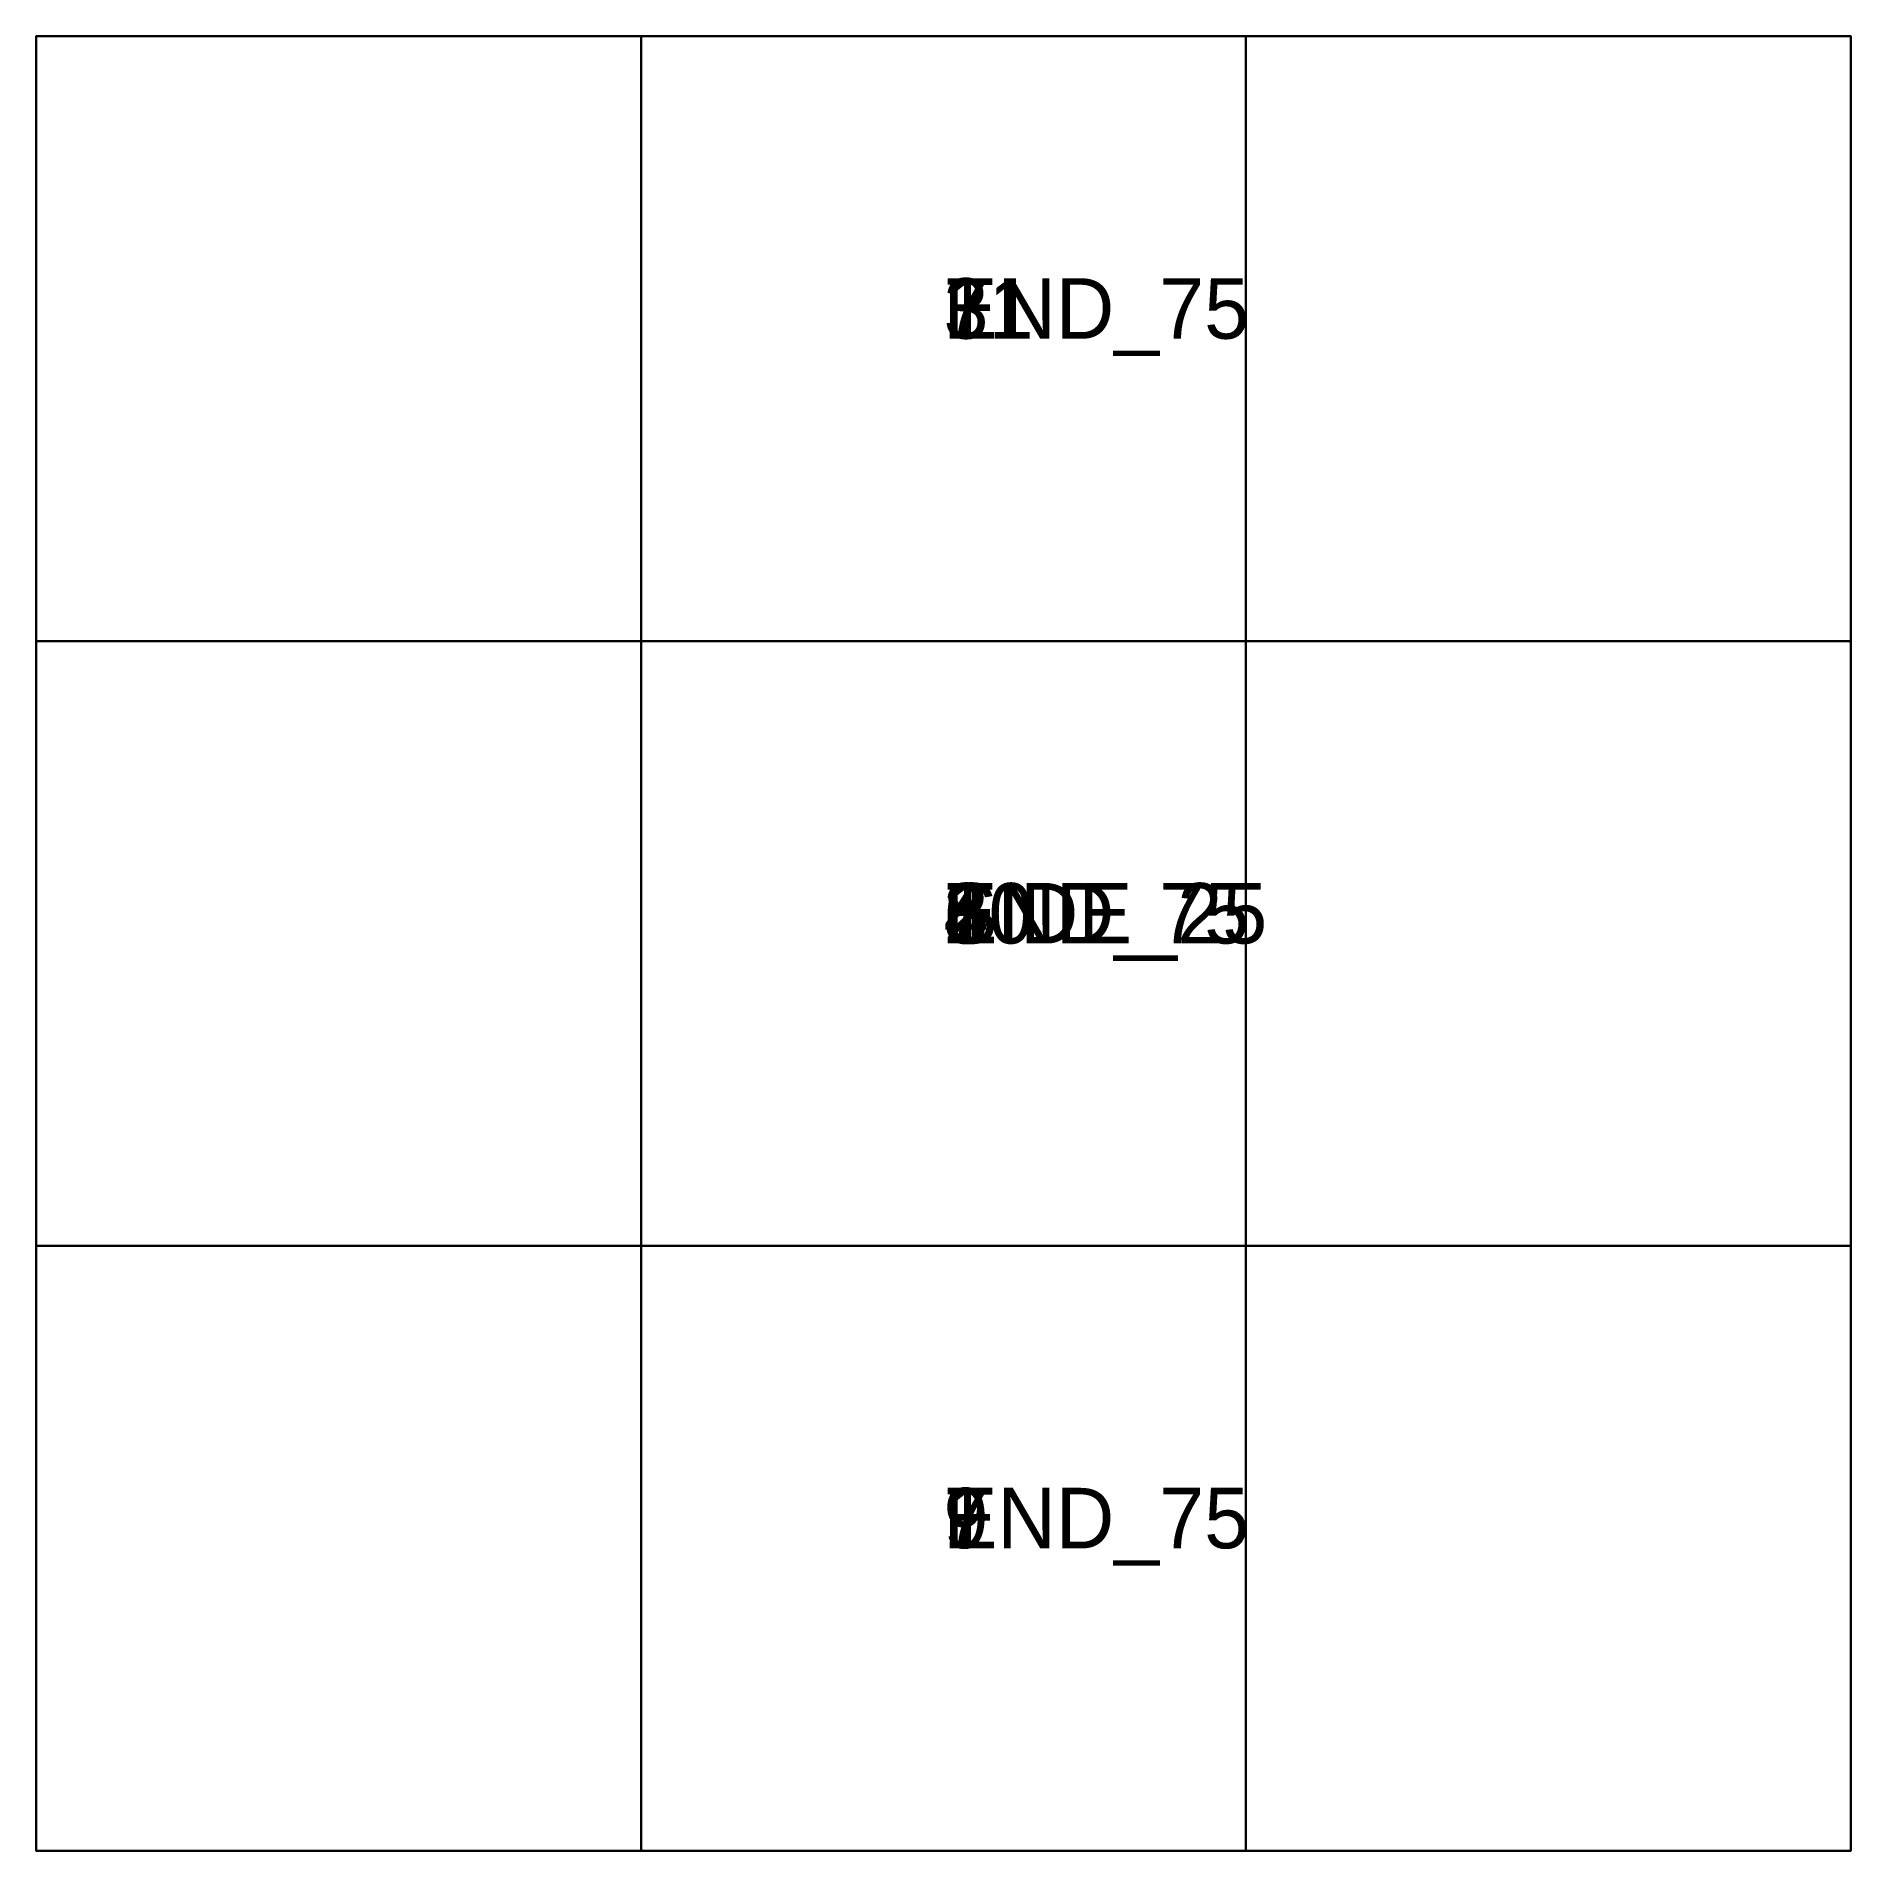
# Model space of a CAD drawing. Header units: millimetres. Extents: x -37.5 to 37.5, y -37.5 to 37.5.
import ezdxf

# ---------------------------------------------------------------- set-up
doc = ezdxf.new("R2010")
doc.units = ezdxf.units.MM
for name, color, linetype in [('STAGE_01', 7, 'Continuous'), ('STAGE_02', 7, 'Continuous'), ('STAGE_03', 7, 'Continuous'), ('STAGE_04', 7, 'Continuous'), ('STAGE_05', 7, 'Continuous'), ('STAGE_06', 7, 'Continuous'), ('STAGE_07', 7, 'Continuous')]:
    doc.layers.add(name, color=color, linetype=linetype)

# ---------------------------------------------------------------- blocks, each defined once
blk = doc.blocks.new('004_DESK_PEDESTAL_B001')
for points in [[(-37.5, -12.5, -7.5), (37.5, -12.5, -7.5), (37.5, 12.5, -7.5), (-37.5, 12.5, -7.5)], [(-37.5, -12.5, 7.5), (37.5, -12.5, 7.5), (37.5, 12.5, 7.5), (-37.5, 12.5, 7.5)], [(37.5, 12.5, -7.5), (-37.5, 12.5, -7.5), (-37.5, 12.5, 7.5), (37.5, 12.5, 7.5)], [(-37.5, 12.5, -7.5), (-37.5, -12.5, -7.5), (-37.5, -12.5, 7.5), (-37.5, 12.5, 7.5)], [(37.5, -12.5, -7.5), (37.5, 12.5, -7.5), (37.5, 12.5, 7.5), (37.5, -12.5, 7.5)], [(-37.5, -12.5, -7.5), (37.5, -12.5, -7.5), (37.5, -12.5, 7.5), (-37.5, -12.5, 7.5)]]:
    blk.add_3dface(points)
for tag, p in [('SEQ', (0, 0)), ('STAGE', (0, 0, 5)), ('GRASP', (0, 0, 10))]:
    blk.add_attdef(tag, p, '', height=2.5)
blk = doc.blocks.new('004_DESK_PEDESTAL_B002')
for points in [[(-37.5, -12.5, -7.5), (37.5, -12.5, -7.5), (37.5, 12.5, -7.5), (-37.5, 12.5, -7.5)], [(-37.5, -12.5, 7.5), (37.5, -12.5, 7.5), (37.5, 12.5, 7.5), (-37.5, 12.5, 7.5)], [(37.5, 12.5, -7.5), (-37.5, 12.5, -7.5), (-37.5, 12.5, 7.5), (37.5, 12.5, 7.5)], [(-37.5, 12.5, -7.5), (-37.5, -12.5, -7.5), (-37.5, -12.5, 7.5), (-37.5, 12.5, 7.5)], [(37.5, -12.5, -7.5), (37.5, 12.5, -7.5), (37.5, 12.5, 7.5), (37.5, -12.5, 7.5)], [(-37.5, -12.5, -7.5), (37.5, -12.5, -7.5), (37.5, -12.5, 7.5), (-37.5, -12.5, 7.5)]]:
    blk.add_3dface(points)
for tag, p in [('SEQ', (0, 0)), ('STAGE', (0, 0, 5)), ('GRASP', (0, 0, 10))]:
    blk.add_attdef(tag, p, '', height=2.5)
blk = doc.blocks.new('004_DESK_PEDESTAL_B003')
for points in [[(-37.5, -12.5, -7.5), (37.5, -12.5, -7.5), (37.5, 12.5, -7.5), (-37.5, 12.5, -7.5)], [(-37.5, -12.5, 7.5), (37.5, -12.5, 7.5), (37.5, 12.5, 7.5), (-37.5, 12.5, 7.5)], [(37.5, 12.5, -7.5), (-37.5, 12.5, -7.5), (-37.5, 12.5, 7.5), (37.5, 12.5, 7.5)], [(-37.5, 12.5, -7.5), (-37.5, -12.5, -7.5), (-37.5, -12.5, 7.5), (-37.5, 12.5, 7.5)], [(37.5, -12.5, -7.5), (37.5, 12.5, -7.5), (37.5, 12.5, 7.5), (37.5, -12.5, 7.5)], [(-37.5, -12.5, -7.5), (37.5, -12.5, -7.5), (37.5, -12.5, 7.5), (-37.5, -12.5, 7.5)]]:
    blk.add_3dface(points)
for tag, p in [('SEQ', (0, 0)), ('STAGE', (0, 0, 5)), ('GRASP', (0, 0, 10))]:
    blk.add_attdef(tag, p, '', height=2.5)
blk = doc.blocks.new('004_DESK_PEDESTAL_B004')
for points in [[(-37.5, -12.5, -7.5), (37.5, -12.5, -7.5), (37.5, 12.5, -7.5), (-37.5, 12.5, -7.5)], [(-37.5, -12.5, 7.5), (37.5, -12.5, 7.5), (37.5, 12.5, 7.5), (-37.5, 12.5, 7.5)], [(37.5, 12.5, -7.5), (-37.5, 12.5, -7.5), (-37.5, 12.5, 7.5), (37.5, 12.5, 7.5)], [(-37.5, 12.5, -7.5), (-37.5, -12.5, -7.5), (-37.5, -12.5, 7.5), (-37.5, 12.5, 7.5)], [(37.5, -12.5, -7.5), (37.5, 12.5, -7.5), (37.5, 12.5, 7.5), (37.5, -12.5, 7.5)], [(-37.5, -12.5, -7.5), (37.5, -12.5, -7.5), (37.5, -12.5, 7.5), (-37.5, -12.5, 7.5)]]:
    blk.add_3dface(points)
for tag, p in [('SEQ', (0, 0)), ('STAGE', (0, 0, 5)), ('GRASP', (0, 0, 10))]:
    blk.add_attdef(tag, p, '', height=2.5)
blk = doc.blocks.new('004_DESK_PEDESTAL_B005')
for points in [[(-37.5, -12.5, -7.5), (37.5, -12.5, -7.5), (37.5, 12.5, -7.5), (-37.5, 12.5, -7.5)], [(-37.5, -12.5, 7.5), (37.5, -12.5, 7.5), (37.5, 12.5, 7.5), (-37.5, 12.5, 7.5)], [(37.5, 12.5, -7.5), (-37.5, 12.5, -7.5), (-37.5, 12.5, 7.5), (37.5, 12.5, 7.5)], [(-37.5, 12.5, -7.5), (-37.5, -12.5, -7.5), (-37.5, -12.5, 7.5), (-37.5, 12.5, 7.5)], [(37.5, -12.5, -7.5), (37.5, 12.5, -7.5), (37.5, 12.5, 7.5), (37.5, -12.5, 7.5)], [(-37.5, -12.5, -7.5), (37.5, -12.5, -7.5), (37.5, -12.5, 7.5), (-37.5, -12.5, 7.5)]]:
    blk.add_3dface(points)
for tag, p in [('SEQ', (0, 0)), ('STAGE', (0, 0, 5)), ('GRASP', (0, 0, 10))]:
    blk.add_attdef(tag, p, '', height=2.5)
blk = doc.blocks.new('004_DESK_PEDESTAL_B006')
for points in [[(-37.5, -12.5, -7.5), (37.5, -12.5, -7.5), (37.5, 12.5, -7.5), (-37.5, 12.5, -7.5)], [(-37.5, -12.5, 7.5), (37.5, -12.5, 7.5), (37.5, 12.5, 7.5), (-37.5, 12.5, 7.5)], [(37.5, 12.5, -7.5), (-37.5, 12.5, -7.5), (-37.5, 12.5, 7.5), (37.5, 12.5, 7.5)], [(-37.5, 12.5, -7.5), (-37.5, -12.5, -7.5), (-37.5, -12.5, 7.5), (-37.5, 12.5, 7.5)], [(37.5, -12.5, -7.5), (37.5, 12.5, -7.5), (37.5, 12.5, 7.5), (37.5, -12.5, 7.5)], [(-37.5, -12.5, -7.5), (37.5, -12.5, -7.5), (37.5, -12.5, 7.5), (-37.5, -12.5, 7.5)]]:
    blk.add_3dface(points)
for tag, p in [('SEQ', (0, 0)), ('STAGE', (0, 0, 5)), ('GRASP', (0, 0, 10))]:
    blk.add_attdef(tag, p, '', height=2.5)
blk = doc.blocks.new('004_DESK_PEDESTAL_B007')
for points in [[(-37.5, -12.5, -7.5), (37.5, -12.5, -7.5), (37.5, 12.5, -7.5), (-37.5, 12.5, -7.5)], [(-37.5, -12.5, 7.5), (37.5, -12.5, 7.5), (37.5, 12.5, 7.5), (-37.5, 12.5, 7.5)], [(37.5, 12.5, -7.5), (-37.5, 12.5, -7.5), (-37.5, 12.5, 7.5), (37.5, 12.5, 7.5)], [(-37.5, 12.5, -7.5), (-37.5, -12.5, -7.5), (-37.5, -12.5, 7.5), (-37.5, 12.5, 7.5)], [(37.5, -12.5, -7.5), (37.5, 12.5, -7.5), (37.5, 12.5, 7.5), (37.5, -12.5, 7.5)], [(-37.5, -12.5, -7.5), (37.5, -12.5, -7.5), (37.5, -12.5, 7.5), (-37.5, -12.5, 7.5)]]:
    blk.add_3dface(points)
for tag, p in [('SEQ', (0, 0)), ('STAGE', (0, 0, 5)), ('GRASP', (0, 0, 10))]:
    blk.add_attdef(tag, p, '', height=2.5)
blk = doc.blocks.new('004_DESK_PEDESTAL_B008')
for points in [[(-37.5, -12.5, -7.5), (37.5, -12.5, -7.5), (37.5, 12.5, -7.5), (-37.5, 12.5, -7.5)], [(-37.5, -12.5, 7.5), (37.5, -12.5, 7.5), (37.5, 12.5, 7.5), (-37.5, 12.5, 7.5)], [(37.5, 12.5, -7.5), (-37.5, 12.5, -7.5), (-37.5, 12.5, 7.5), (37.5, 12.5, 7.5)], [(-37.5, 12.5, -7.5), (-37.5, -12.5, -7.5), (-37.5, -12.5, 7.5), (-37.5, 12.5, 7.5)], [(37.5, -12.5, -7.5), (37.5, 12.5, -7.5), (37.5, 12.5, 7.5), (37.5, -12.5, 7.5)], [(-37.5, -12.5, -7.5), (37.5, -12.5, -7.5), (37.5, -12.5, 7.5), (-37.5, -12.5, 7.5)]]:
    blk.add_3dface(points)
for tag, p in [('SEQ', (0, 0)), ('STAGE', (0, 0, 5)), ('GRASP', (0, 0, 10))]:
    blk.add_attdef(tag, p, '', height=2.5)
blk = doc.blocks.new('004_DESK_PEDESTAL_B009')
for points in [[(-37.5, -12.5, -7.5), (37.5, -12.5, -7.5), (37.5, 12.5, -7.5), (-37.5, 12.5, -7.5)], [(-37.5, -12.5, 7.5), (37.5, -12.5, 7.5), (37.5, 12.5, 7.5), (-37.5, 12.5, 7.5)], [(37.5, 12.5, -7.5), (-37.5, 12.5, -7.5), (-37.5, 12.5, 7.5), (37.5, 12.5, 7.5)], [(-37.5, 12.5, -7.5), (-37.5, -12.5, -7.5), (-37.5, -12.5, 7.5), (-37.5, 12.5, 7.5)], [(37.5, -12.5, -7.5), (37.5, 12.5, -7.5), (37.5, 12.5, 7.5), (37.5, -12.5, 7.5)], [(-37.5, -12.5, -7.5), (37.5, -12.5, -7.5), (37.5, -12.5, 7.5), (-37.5, -12.5, 7.5)]]:
    blk.add_3dface(points)
for tag, p in [('SEQ', (0, 0)), ('STAGE', (0, 0, 5)), ('GRASP', (0, 0, 10))]:
    blk.add_attdef(tag, p, '', height=2.5)
blk = doc.blocks.new('004_DESK_PEDESTAL_B010')
for points in [[(-37.5, -12.5, -7.5), (37.5, -12.5, -7.5), (37.5, 12.5, -7.5), (-37.5, 12.5, -7.5)], [(-37.5, -12.5, 7.5), (37.5, -12.5, 7.5), (37.5, 12.5, 7.5), (-37.5, 12.5, 7.5)], [(37.5, 12.5, -7.5), (-37.5, 12.5, -7.5), (-37.5, 12.5, 7.5), (37.5, 12.5, 7.5)], [(-37.5, 12.5, -7.5), (-37.5, -12.5, -7.5), (-37.5, -12.5, 7.5), (-37.5, 12.5, 7.5)], [(37.5, -12.5, -7.5), (37.5, 12.5, -7.5), (37.5, 12.5, 7.5), (37.5, -12.5, 7.5)], [(-37.5, -12.5, -7.5), (37.5, -12.5, -7.5), (37.5, -12.5, 7.5), (-37.5, -12.5, 7.5)]]:
    blk.add_3dface(points)
for tag, p in [('SEQ', (0, 0)), ('STAGE', (0, 0, 5)), ('GRASP', (0, 0, 10))]:
    blk.add_attdef(tag, p, '', height=2.5)
blk = doc.blocks.new('004_DESK_PEDESTAL_B011')
for points in [[(-37.5, -12.5, -7.5), (37.5, -12.5, -7.5), (37.5, 12.5, -7.5), (-37.5, 12.5, -7.5)], [(-37.5, -12.5, 7.5), (37.5, -12.5, 7.5), (37.5, 12.5, 7.5), (-37.5, 12.5, 7.5)], [(37.5, 12.5, -7.5), (-37.5, 12.5, -7.5), (-37.5, 12.5, 7.5), (37.5, 12.5, 7.5)], [(-37.5, 12.5, -7.5), (-37.5, -12.5, -7.5), (-37.5, -12.5, 7.5), (-37.5, 12.5, 7.5)], [(37.5, -12.5, -7.5), (37.5, 12.5, -7.5), (37.5, 12.5, 7.5), (37.5, -12.5, 7.5)], [(-37.5, -12.5, -7.5), (37.5, -12.5, -7.5), (37.5, -12.5, 7.5), (-37.5, -12.5, 7.5)]]:
    blk.add_3dface(points)
for tag, p in [('SEQ', (0, 0)), ('STAGE', (0, 0, 5)), ('GRASP', (0, 0, 10))]:
    blk.add_attdef(tag, p, '', height=2.5)

msp = doc.modelspace()

# ---------------------------------------------------------------- block references
at = {"layer": 'STAGE_01'}
ref = msp.add_blockref('004_DESK_PEDESTAL_B003', (0, 25, 7.5), dxfattribs=at)
ref.add_attrib('SEQ', '3', (0, 25, 7.5), dxfattribs={"height": 2.5})
ref.add_attrib('STAGE', '1', (0, 25, 7.5), dxfattribs={"height": 2.5})
ref.add_attrib('GRASP', 'END_75', (0, 25, 7.5), dxfattribs={"height": 2.5})
ref = msp.add_blockref('004_DESK_PEDESTAL_B002', (0, 0, 7.5), dxfattribs=at)
ref.add_attrib('SEQ', '2', (0, 0, 7.5), dxfattribs={"height": 2.5})
ref.add_attrib('STAGE', '1', (0, 0, 7.5), dxfattribs={"height": 2.5})
ref.add_attrib('GRASP', 'END_75', (0, 0, 7.5), dxfattribs={"height": 2.5})
ref = msp.add_blockref('004_DESK_PEDESTAL_B001', (0, -25, 7.5), dxfattribs=at)
ref.add_attrib('SEQ', '1', (0, -25, 7.5), dxfattribs={"height": 2.5})
ref.add_attrib('STAGE', '1', (0, -25, 7.5), dxfattribs={"height": 2.5})
ref.add_attrib('GRASP', 'END_75', (0, -25, 7.5), dxfattribs={"height": 2.5})
at = {"layer": 'STAGE_02'}
ref = msp.add_blockref('004_DESK_PEDESTAL_B004', (0, 0, 22.5), dxfattribs=dict(at, rotation=90))
ref.add_attrib('SEQ', '4', (0, 0, 22.5), dxfattribs={"height": 2.5})
ref.add_attrib('STAGE', '2', (0, 0, 22.5), dxfattribs={"height": 2.5})
ref.add_attrib('GRASP', 'SIDE_25', (0, 0, 22.5), dxfattribs={"height": 2.5})
at = {"layer": 'STAGE_03'}
ref = msp.add_blockref('004_DESK_PEDESTAL_B005', (0, 0, 37.5), dxfattribs=dict(at, rotation=90))
ref.add_attrib('SEQ', '5', (0, 0, 37.5), dxfattribs={"height": 2.5})
ref.add_attrib('STAGE', '3', (0, 0, 37.5), dxfattribs={"height": 2.5})
ref.add_attrib('GRASP', 'SIDE_25', (0, 0, 37.5), dxfattribs={"height": 2.5})
at = {"layer": 'STAGE_04'}
ref = msp.add_blockref('004_DESK_PEDESTAL_B006', (0, 0, 52.5), dxfattribs=dict(at, rotation=90))
ref.add_attrib('SEQ', '6', (0, 0, 52.5), dxfattribs={"height": 2.5})
ref.add_attrib('STAGE', '4', (0, 0, 52.5), dxfattribs={"height": 2.5})
ref.add_attrib('GRASP', 'SIDE_25', (0, 0, 52.5), dxfattribs={"height": 2.5})
at = {"layer": 'STAGE_05'}
ref = msp.add_blockref('004_DESK_PEDESTAL_B007', (0, 0, 67.5), dxfattribs=dict(at, rotation=90))
ref.add_attrib('SEQ', '7', (0, 0, 67.5), dxfattribs={"height": 2.5})
ref.add_attrib('STAGE', '5', (0, 0, 67.5), dxfattribs={"height": 2.5})
ref.add_attrib('GRASP', 'SIDE_25', (0, 0, 67.5), dxfattribs={"height": 2.5})
at = {"layer": 'STAGE_06'}
ref = msp.add_blockref('004_DESK_PEDESTAL_B008', (0, 0, 82.5), dxfattribs=dict(at, rotation=90))
ref.add_attrib('SEQ', '8', (0, 0, 82.5), dxfattribs={"height": 2.5})
ref.add_attrib('STAGE', '6', (0, 0, 82.5), dxfattribs={"height": 2.5})
ref.add_attrib('GRASP', 'SIDE_25', (0, 0, 82.5), dxfattribs={"height": 2.5})
at = {"layer": 'STAGE_07'}
ref = msp.add_blockref('004_DESK_PEDESTAL_B011', (0, 25, 97.5), dxfattribs=at)
ref.add_attrib('SEQ', '11', (0, 25, 97.5), dxfattribs={"height": 2.5})
ref.add_attrib('STAGE', '7', (0, 25, 97.5), dxfattribs={"height": 2.5})
ref.add_attrib('GRASP', 'END_75', (0, 25, 97.5), dxfattribs={"height": 2.5})
ref = msp.add_blockref('004_DESK_PEDESTAL_B010', (0, 0, 97.5), dxfattribs=at)
ref.add_attrib('SEQ', '10', (0, 0, 97.5), dxfattribs={"height": 2.5})
ref.add_attrib('STAGE', '7', (0, 0, 97.5), dxfattribs={"height": 2.5})
ref.add_attrib('GRASP', 'END_75', (0, 0, 97.5), dxfattribs={"height": 2.5})
ref = msp.add_blockref('004_DESK_PEDESTAL_B009', (0, -25, 97.5), dxfattribs=at)
ref.add_attrib('SEQ', '9', (0, -25, 97.5), dxfattribs={"height": 2.5})
ref.add_attrib('STAGE', '7', (0, -25, 97.5), dxfattribs={"height": 2.5})
ref.add_attrib('GRASP', 'END_75', (0, -25, 97.5), dxfattribs={"height": 2.5})

doc.saveas('drawing.dxf')
